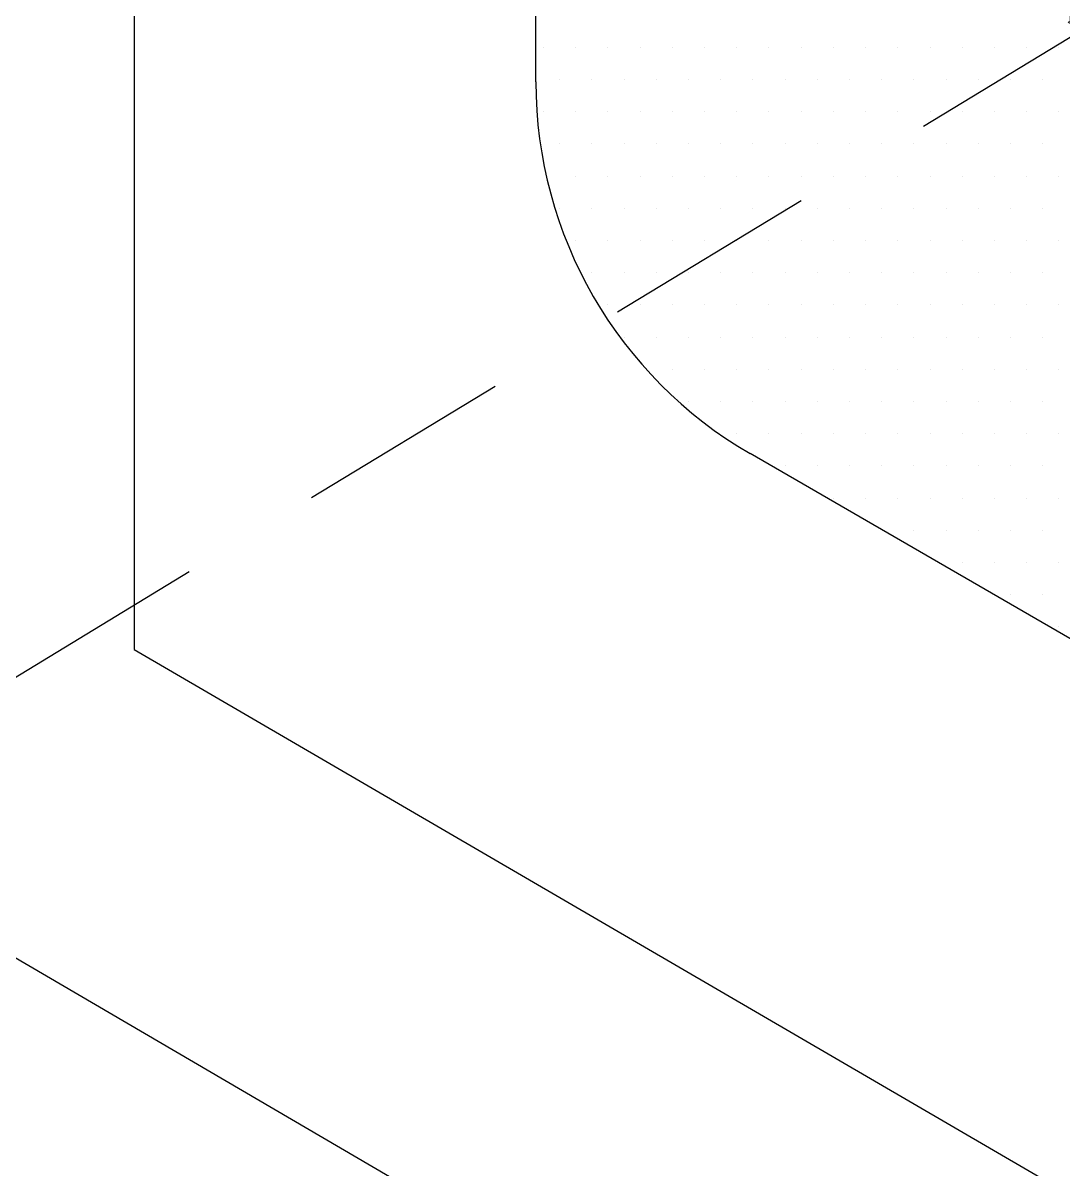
# Model space of a CAD drawing. Extents: x -1337 to 5791, y -3809 to 1769.
# Drawn here: x 628.83 to 672.42, y 1108.27 to 1156.31 of the extents above; entities that cross this region are included whole.
import ezdxf

# ---------------------------------------------------------------- set-up
doc = ezdxf.new("R2010")
doc.units = 0
doc.header["$MEASUREMENT"] = 0
doc.linetypes.add('AI-Linetype-49', pattern=[15, 9, -6])
for name, color, linetype, lineweight in [('.ATI-HATCH', 7, 'Continuous', 0), ('G-ANNO-TTLB', 7, 'Continuous', 0), ('TYVEK', 7, 'Continuous', 0), ('WALL SCRATCH', 7, 'Continuous', 0)]:
    doc.layers.add(name, color=color, linetype=linetype, lineweight=lineweight)

# ---------------------------------------------------------------- blocks, each defined once
blk = doc.blocks.new('Block_88')
at = {"layer": '.ATI-HATCH'}
blk.add_open_spline([(699.603, 1114.952), (699.603, 1114.952), (728.372, 1098.309), (728.372, 1098.309), (728.372, 1098.309), (754.437, 1083.231), (754.437, 1083.231), (763.042, 1078.253), (774.053, 1081.193), (779.031, 1089.798), (780.616, 1092.538), (781.45, 1095.647), (781.45, 1098.812), (781.45, 1098.812), (781.45, 1132.236), (781.45, 1132.236), (781.45, 1132.236), (755.39, 1147.158), (755.39, 1147.158), (755.39, 1147.158), (755.39, 1147.146), (755.39, 1147.146), (755.39, 1147.146), (755.39, 1108.468), (755.39, 1108.468), (755.39, 1108.468), (728.372, 1124.097), (728.372, 1124.097), (728.372, 1124.097), (672.633, 1156.342), (672.633, 1156.342), (672.633, 1156.342), (672.719, 1156.39), (672.719, 1156.39), (672.719, 1156.39), (672.719, 1184.608), (672.719, 1184.608), (672.719, 1184.608), (650.324, 1197.447), (650.324, 1197.447), (650.324, 1197.447), (650.324, 1153.841), (650.324, 1153.841), (650.324, 1147.416), (653.749, 1141.478), (659.311, 1138.26), (659.311, 1138.26), (699.603, 1114.952), (699.603, 1114.952)], degree=3, knots=[0, 0, 0, 0, 1, 1, 1, 2, 2, 2, 3, 3, 3, 4, 4, 4, 5, 5, 5, 6, 6, 6, 7, 7, 7, 8, 8, 8, 9, 9, 9, 10, 10, 10, 11, 11, 11, 12, 12, 12, 13, 13, 13, 14, 14, 14, 15, 15, 15, 16, 16, 16, 16], dxfattribs=at)
at = {"layer": '.ATI-HATCH', "color": 8, "lineweight": 0, "true_color": 0x808080}
for points in [[(650.645, 1155.293), (650.645, 1155.293), (650.645, 1155.293), (650.645, 1155.293)], [(651.995, 1155.293), (651.995, 1155.293), (651.995, 1155.293), (651.995, 1155.293)], [(653.345, 1155.293), (653.345, 1155.293), (653.345, 1155.293), (653.345, 1155.293)], [(654.695, 1155.293), (654.695, 1155.293), (654.695, 1155.293), (654.695, 1155.293)], [(656.045, 1155.293), (656.045, 1155.293), (656.045, 1155.293), (656.045, 1155.293)], [(657.395, 1155.293), (657.395, 1155.293), (657.395, 1155.293), (657.395, 1155.293)], [(658.745, 1155.293), (658.745, 1155.293), (658.745, 1155.293), (658.745, 1155.293)], [(660.095, 1155.293), (660.095, 1155.293), (660.095, 1155.293), (660.095, 1155.293)], [(661.445, 1155.293), (661.445, 1155.293), (661.445, 1155.293), (661.445, 1155.293)], [(662.795, 1155.293), (662.795, 1155.293), (662.795, 1155.293), (662.795, 1155.293)], [(664.145, 1155.293), (664.145, 1155.293), (664.145, 1155.293), (664.145, 1155.293)], [(665.495, 1155.293), (665.495, 1155.293), (665.495, 1155.293), (665.495, 1155.293)], [(666.845, 1155.293), (666.845, 1155.293), (666.845, 1155.293), (666.845, 1155.293)], [(668.195, 1155.293), (668.195, 1155.293), (668.195, 1155.293), (668.195, 1155.293)], [(669.545, 1155.293), (669.545, 1155.293), (669.545, 1155.293), (669.545, 1155.293)], [(670.895, 1155.293), (670.895, 1155.293), (670.895, 1155.293), (670.895, 1155.293)], [(672.245, 1155.293), (672.245, 1155.293), (672.245, 1155.293), (672.245, 1155.293)], [(651.32, 1153.943), (651.32, 1153.943), (651.32, 1153.943), (651.32, 1153.943)], [(652.67, 1153.943), (652.67, 1153.943), (652.67, 1153.943), (652.67, 1153.943)], [(654.02, 1153.943), (654.02, 1153.943), (654.02, 1153.943), (654.02, 1153.943)], [(655.37, 1153.943), (655.37, 1153.943), (655.37, 1153.943), (655.37, 1153.943)], [(656.72, 1153.943), (656.72, 1153.943), (656.72, 1153.943), (656.72, 1153.943)], [(658.07, 1153.943), (658.07, 1153.943), (658.07, 1153.943), (658.07, 1153.943)], [(659.42, 1153.943), (659.42, 1153.943), (659.42, 1153.943), (659.42, 1153.943)], [(660.77, 1153.943), (660.77, 1153.943), (660.77, 1153.943), (660.77, 1153.943)], [(662.12, 1153.943), (662.12, 1153.943), (662.12, 1153.943), (662.12, 1153.943)], [(663.47, 1153.943), (663.47, 1153.943), (663.47, 1153.943), (663.47, 1153.943)], [(664.82, 1153.943), (664.82, 1153.943), (664.82, 1153.943), (664.82, 1153.943)], [(666.17, 1153.943), (666.17, 1153.943), (666.17, 1153.943), (666.17, 1153.943)], [(667.52, 1153.943), (667.52, 1153.943), (667.52, 1153.943), (667.52, 1153.943)], [(668.87, 1153.943), (668.87, 1153.943), (668.87, 1153.943), (668.87, 1153.943)], [(670.22, 1153.943), (670.22, 1153.943), (670.22, 1153.943), (670.22, 1153.943)], [(671.57, 1153.943), (671.57, 1153.943), (671.57, 1153.943), (671.57, 1153.943)], [(650.645, 1152.593), (650.645, 1152.593), (650.645, 1152.593), (650.645, 1152.593)], [(651.995, 1152.593), (651.995, 1152.593), (651.995, 1152.593), (651.995, 1152.593)], [(653.345, 1152.593), (653.345, 1152.593), (653.345, 1152.593), (653.345, 1152.593)], [(654.695, 1152.593), (654.695, 1152.593), (654.695, 1152.593), (654.695, 1152.593)], [(656.045, 1152.593), (656.045, 1152.593), (656.045, 1152.593), (656.045, 1152.593)], [(657.395, 1152.593), (657.395, 1152.593), (657.395, 1152.593), (657.395, 1152.593)], [(658.745, 1152.593), (658.745, 1152.593), (658.745, 1152.593), (658.745, 1152.593)], [(660.095, 1152.593), (660.095, 1152.593), (660.095, 1152.593), (660.095, 1152.593)], [(661.445, 1152.593), (661.445, 1152.593), (661.445, 1152.593), (661.445, 1152.593)], [(662.795, 1152.593), (662.795, 1152.593), (662.795, 1152.593), (662.795, 1152.593)], [(664.145, 1152.593), (664.145, 1152.593), (664.145, 1152.593), (664.145, 1152.593)], [(665.495, 1152.593), (665.495, 1152.593), (665.495, 1152.593), (665.495, 1152.593)], [(666.845, 1152.593), (666.845, 1152.593), (666.845, 1152.593), (666.845, 1152.593)], [(668.195, 1152.593), (668.195, 1152.593), (668.195, 1152.593), (668.195, 1152.593)], [(669.545, 1152.593), (669.545, 1152.593), (669.545, 1152.593), (669.545, 1152.593)], [(670.895, 1152.593), (670.895, 1152.593), (670.895, 1152.593), (670.895, 1152.593)], [(672.245, 1152.593), (672.245, 1152.593), (672.245, 1152.593), (672.245, 1152.593)], [(651.32, 1151.243), (651.32, 1151.243), (651.32, 1151.243), (651.32, 1151.243)], [(652.67, 1151.243), (652.67, 1151.243), (652.67, 1151.243), (652.67, 1151.243)], [(654.02, 1151.243), (654.02, 1151.243), (654.02, 1151.243), (654.02, 1151.243)], [(655.37, 1151.243), (655.37, 1151.243), (655.37, 1151.243), (655.37, 1151.243)], [(656.72, 1151.243), (656.72, 1151.243), (656.72, 1151.243), (656.72, 1151.243)], [(658.07, 1151.243), (658.07, 1151.243), (658.07, 1151.243), (658.07, 1151.243)], [(659.42, 1151.243), (659.42, 1151.243), (659.42, 1151.243), (659.42, 1151.243)], [(660.77, 1151.243), (660.77, 1151.243), (660.77, 1151.243), (660.77, 1151.243)], [(662.12, 1151.243), (662.12, 1151.243), (662.12, 1151.243), (662.12, 1151.243)], [(663.47, 1151.243), (663.47, 1151.243), (663.47, 1151.243), (663.47, 1151.243)], [(664.82, 1151.243), (664.82, 1151.243), (664.82, 1151.243), (664.82, 1151.243)], [(666.17, 1151.243), (666.17, 1151.243), (666.17, 1151.243), (666.17, 1151.243)], [(667.52, 1151.243), (667.52, 1151.243), (667.52, 1151.243), (667.52, 1151.243)], [(668.87, 1151.243), (668.87, 1151.243), (668.87, 1151.243), (668.87, 1151.243)], [(670.22, 1151.243), (670.22, 1151.243), (670.22, 1151.243), (670.22, 1151.243)], [(671.57, 1151.243), (671.57, 1151.243), (671.57, 1151.243), (671.57, 1151.243)], [(651.995, 1149.893), (651.995, 1149.893), (651.995, 1149.893), (651.995, 1149.893)], [(653.345, 1149.893), (653.345, 1149.893), (653.345, 1149.893), (653.345, 1149.893)], [(654.695, 1149.893), (654.695, 1149.893), (654.695, 1149.893), (654.695, 1149.893)], [(656.045, 1149.893), (656.045, 1149.893), (656.045, 1149.893), (656.045, 1149.893)], [(657.395, 1149.893), (657.395, 1149.893), (657.395, 1149.893), (657.395, 1149.893)], [(658.745, 1149.893), (658.745, 1149.893), (658.745, 1149.893), (658.745, 1149.893)], [(660.095, 1149.893), (660.095, 1149.893), (660.095, 1149.893), (660.095, 1149.893)], [(661.445, 1149.893), (661.445, 1149.893), (661.445, 1149.893), (661.445, 1149.893)], [(662.795, 1149.893), (662.795, 1149.893), (662.795, 1149.893), (662.795, 1149.893)], [(664.145, 1149.893), (664.145, 1149.893), (664.145, 1149.893), (664.145, 1149.893)], [(665.495, 1149.893), (665.495, 1149.893), (665.495, 1149.893), (665.495, 1149.893)], [(666.845, 1149.893), (666.845, 1149.893), (666.845, 1149.893), (666.845, 1149.893)], [(668.195, 1149.893), (668.195, 1149.893), (668.195, 1149.893), (668.195, 1149.893)], [(669.545, 1149.893), (669.545, 1149.893), (669.545, 1149.893), (669.545, 1149.893)], [(670.895, 1149.893), (670.895, 1149.893), (670.895, 1149.893), (670.895, 1149.893)], [(672.245, 1149.893), (672.245, 1149.893), (672.245, 1149.893), (672.245, 1149.893)], [(651.32, 1148.543), (651.32, 1148.543), (651.32, 1148.543), (651.32, 1148.543)], [(652.67, 1148.543), (652.67, 1148.543), (652.67, 1148.543), (652.67, 1148.543)], [(654.02, 1148.543), (654.02, 1148.543), (654.02, 1148.543), (654.02, 1148.543)], [(655.37, 1148.543), (655.37, 1148.543), (655.37, 1148.543), (655.37, 1148.543)], [(656.72, 1148.543), (656.72, 1148.543), (656.72, 1148.543), (656.72, 1148.543)], [(658.07, 1148.543), (658.07, 1148.543), (658.07, 1148.543), (658.07, 1148.543)], [(659.42, 1148.543), (659.42, 1148.543), (659.42, 1148.543), (659.42, 1148.543)], [(660.77, 1148.543), (660.77, 1148.543), (660.77, 1148.543), (660.77, 1148.543)], [(662.12, 1148.543), (662.12, 1148.543), (662.12, 1148.543), (662.12, 1148.543)], [(663.47, 1148.543), (663.47, 1148.543), (663.47, 1148.543), (663.47, 1148.543)], [(664.82, 1148.543), (664.82, 1148.543), (664.82, 1148.543), (664.82, 1148.543)], [(666.17, 1148.543), (666.17, 1148.543), (666.17, 1148.543), (666.17, 1148.543)], [(667.52, 1148.543), (667.52, 1148.543), (667.52, 1148.543), (667.52, 1148.543)], [(668.87, 1148.543), (668.87, 1148.543), (668.87, 1148.543), (668.87, 1148.543)], [(670.22, 1148.543), (670.22, 1148.543), (670.22, 1148.543), (670.22, 1148.543)], [(671.57, 1148.543), (671.57, 1148.543), (671.57, 1148.543), (671.57, 1148.543)], [(651.995, 1147.193), (651.995, 1147.193), (651.995, 1147.193), (651.995, 1147.193)], [(653.345, 1147.193), (653.345, 1147.193), (653.345, 1147.193), (653.345, 1147.193)], [(654.695, 1147.193), (654.695, 1147.193), (654.695, 1147.193), (654.695, 1147.193)], [(656.045, 1147.193), (656.045, 1147.193), (656.045, 1147.193), (656.045, 1147.193)], [(657.395, 1147.193), (657.395, 1147.193), (657.395, 1147.193), (657.395, 1147.193)], [(658.745, 1147.193), (658.745, 1147.193), (658.745, 1147.193), (658.745, 1147.193)], [(660.095, 1147.193), (660.095, 1147.193), (660.095, 1147.193), (660.095, 1147.193)], [(661.445, 1147.193), (661.445, 1147.193), (661.445, 1147.193), (661.445, 1147.193)], [(662.795, 1147.193), (662.795, 1147.193), (662.795, 1147.193), (662.795, 1147.193)], [(664.145, 1147.193), (664.145, 1147.193), (664.145, 1147.193), (664.145, 1147.193)], [(665.495, 1147.193), (665.495, 1147.193), (665.495, 1147.193), (665.495, 1147.193)], [(666.845, 1147.193), (666.845, 1147.193), (666.845, 1147.193), (666.845, 1147.193)], [(668.195, 1147.193), (668.195, 1147.193), (668.195, 1147.193), (668.195, 1147.193)], [(669.545, 1147.193), (669.545, 1147.193), (669.545, 1147.193), (669.545, 1147.193)], [(670.895, 1147.193), (670.895, 1147.193), (670.895, 1147.193), (670.895, 1147.193)], [(672.245, 1147.193), (672.245, 1147.193), (672.245, 1147.193), (672.245, 1147.193)], [(652.67, 1145.843), (652.67, 1145.843), (652.67, 1145.843), (652.67, 1145.843)], [(654.02, 1145.843), (654.02, 1145.843), (654.02, 1145.843), (654.02, 1145.843)], [(655.37, 1145.843), (655.37, 1145.843), (655.37, 1145.843), (655.37, 1145.843)], [(656.72, 1145.843), (656.72, 1145.843), (656.72, 1145.843), (656.72, 1145.843)], [(658.07, 1145.843), (658.07, 1145.843), (658.07, 1145.843), (658.07, 1145.843)], [(659.42, 1145.843), (659.42, 1145.843), (659.42, 1145.843), (659.42, 1145.843)], [(660.77, 1145.843), (660.77, 1145.843), (660.77, 1145.843), (660.77, 1145.843)], [(662.12, 1145.843), (662.12, 1145.843), (662.12, 1145.843), (662.12, 1145.843)], [(663.47, 1145.843), (663.47, 1145.843), (663.47, 1145.843), (663.47, 1145.843)], [(664.82, 1145.843), (664.82, 1145.843), (664.82, 1145.843), (664.82, 1145.843)], [(666.17, 1145.843), (666.17, 1145.843), (666.17, 1145.843), (666.17, 1145.843)], [(667.52, 1145.843), (667.52, 1145.843), (667.52, 1145.843), (667.52, 1145.843)], [(668.87, 1145.843), (668.87, 1145.843), (668.87, 1145.843), (668.87, 1145.843)], [(670.22, 1145.843), (670.22, 1145.843), (670.22, 1145.843), (670.22, 1145.843)], [(671.57, 1145.843), (671.57, 1145.843), (671.57, 1145.843), (671.57, 1145.843)], [(653.345, 1144.493), (653.345, 1144.493), (653.345, 1144.493), (653.345, 1144.493)], [(654.695, 1144.493), (654.695, 1144.493), (654.695, 1144.493), (654.695, 1144.493)], [(656.045, 1144.493), (656.045, 1144.493), (656.045, 1144.493), (656.045, 1144.493)], [(657.395, 1144.493), (657.395, 1144.493), (657.395, 1144.493), (657.395, 1144.493)], [(658.745, 1144.493), (658.745, 1144.493), (658.745, 1144.493), (658.745, 1144.493)], [(660.095, 1144.493), (660.095, 1144.493), (660.095, 1144.493), (660.095, 1144.493)], [(661.445, 1144.493), (661.445, 1144.493), (661.445, 1144.493), (661.445, 1144.493)], [(662.795, 1144.493), (662.795, 1144.493), (662.795, 1144.493), (662.795, 1144.493)], [(664.145, 1144.493), (664.145, 1144.493), (664.145, 1144.493), (664.145, 1144.493)], [(665.495, 1144.493), (665.495, 1144.493), (665.495, 1144.493), (665.495, 1144.493)], [(666.845, 1144.493), (666.845, 1144.493), (666.845, 1144.493), (666.845, 1144.493)], [(668.195, 1144.493), (668.195, 1144.493), (668.195, 1144.493), (668.195, 1144.493)], [(669.545, 1144.493), (669.545, 1144.493), (669.545, 1144.493), (669.545, 1144.493)], [(670.895, 1144.493), (670.895, 1144.493), (670.895, 1144.493), (670.895, 1144.493)], [(672.245, 1144.493), (672.245, 1144.493), (672.245, 1144.493), (672.245, 1144.493)], [(654.02, 1143.143), (654.02, 1143.143), (654.02, 1143.143), (654.02, 1143.143)], [(655.37, 1143.143), (655.37, 1143.143), (655.37, 1143.143), (655.37, 1143.143)], [(656.72, 1143.143), (656.72, 1143.143), (656.72, 1143.143), (656.72, 1143.143)], [(658.07, 1143.143), (658.07, 1143.143), (658.07, 1143.143), (658.07, 1143.143)], [(659.42, 1143.143), (659.42, 1143.143), (659.42, 1143.143), (659.42, 1143.143)], [(660.77, 1143.143), (660.77, 1143.143), (660.77, 1143.143), (660.77, 1143.143)], [(662.12, 1143.143), (662.12, 1143.143), (662.12, 1143.143), (662.12, 1143.143)], [(663.47, 1143.143), (663.47, 1143.143), (663.47, 1143.143), (663.47, 1143.143)], [(664.82, 1143.143), (664.82, 1143.143), (664.82, 1143.143), (664.82, 1143.143)], [(666.17, 1143.143), (666.17, 1143.143), (666.17, 1143.143), (666.17, 1143.143)], [(667.52, 1143.143), (667.52, 1143.143), (667.52, 1143.143), (667.52, 1143.143)], [(668.87, 1143.143), (668.87, 1143.143), (668.87, 1143.143), (668.87, 1143.143)], [(670.22, 1143.143), (670.22, 1143.143), (670.22, 1143.143), (670.22, 1143.143)], [(671.57, 1143.143), (671.57, 1143.143), (671.57, 1143.143), (671.57, 1143.143)], [(656.045, 1141.793), (656.045, 1141.793), (656.045, 1141.793), (656.045, 1141.793)], [(657.395, 1141.793), (657.395, 1141.793), (657.395, 1141.793), (657.395, 1141.793)], [(658.745, 1141.793), (658.745, 1141.793), (658.745, 1141.793), (658.745, 1141.793)], [(660.095, 1141.793), (660.095, 1141.793), (660.095, 1141.793), (660.095, 1141.793)], [(661.445, 1141.793), (661.445, 1141.793), (661.445, 1141.793), (661.445, 1141.793)], [(662.795, 1141.793), (662.795, 1141.793), (662.795, 1141.793), (662.795, 1141.793)], [(664.145, 1141.793), (664.145, 1141.793), (664.145, 1141.793), (664.145, 1141.793)], [(665.495, 1141.793), (665.495, 1141.793), (665.495, 1141.793), (665.495, 1141.793)], [(666.845, 1141.793), (666.845, 1141.793), (666.845, 1141.793), (666.845, 1141.793)], [(668.195, 1141.793), (668.195, 1141.793), (668.195, 1141.793), (668.195, 1141.793)], [(669.545, 1141.793), (669.545, 1141.793), (669.545, 1141.793), (669.545, 1141.793)], [(670.895, 1141.793), (670.895, 1141.793), (670.895, 1141.793), (670.895, 1141.793)], [(672.245, 1141.793), (672.245, 1141.793), (672.245, 1141.793), (672.245, 1141.793)], [(656.72, 1140.443), (656.72, 1140.443), (656.72, 1140.443), (656.72, 1140.443)], [(658.07, 1140.443), (658.07, 1140.443), (658.07, 1140.443), (658.07, 1140.443)], [(659.42, 1140.443), (659.42, 1140.443), (659.42, 1140.443), (659.42, 1140.443)], [(660.77, 1140.443), (660.77, 1140.443), (660.77, 1140.443), (660.77, 1140.443)], [(662.12, 1140.443), (662.12, 1140.443), (662.12, 1140.443), (662.12, 1140.443)], [(663.47, 1140.443), (663.47, 1140.443), (663.47, 1140.443), (663.47, 1140.443)], [(664.82, 1140.443), (664.82, 1140.443), (664.82, 1140.443), (664.82, 1140.443)], [(666.17, 1140.443), (666.17, 1140.443), (666.17, 1140.443), (666.17, 1140.443)], [(667.52, 1140.443), (667.52, 1140.443), (667.52, 1140.443), (667.52, 1140.443)], [(668.87, 1140.443), (668.87, 1140.443), (668.87, 1140.443), (668.87, 1140.443)], [(670.22, 1140.443), (670.22, 1140.443), (670.22, 1140.443), (670.22, 1140.443)], [(671.57, 1140.443), (671.57, 1140.443), (671.57, 1140.443), (671.57, 1140.443)], [(658.745, 1139.093), (658.745, 1139.093), (658.745, 1139.093), (658.745, 1139.093)], [(660.095, 1139.093), (660.095, 1139.093), (660.095, 1139.093), (660.095, 1139.093)], [(661.445, 1139.093), (661.445, 1139.093), (661.445, 1139.093), (661.445, 1139.093)], [(662.795, 1139.093), (662.795, 1139.093), (662.795, 1139.093), (662.795, 1139.093)], [(664.145, 1139.093), (664.145, 1139.093), (664.145, 1139.093), (664.145, 1139.093)], [(665.495, 1139.093), (665.495, 1139.093), (665.495, 1139.093), (665.495, 1139.093)], [(666.845, 1139.093), (666.845, 1139.093), (666.845, 1139.093), (666.845, 1139.093)], [(668.195, 1139.093), (668.195, 1139.093), (668.195, 1139.093), (668.195, 1139.093)], [(669.545, 1139.093), (669.545, 1139.093), (669.545, 1139.093), (669.545, 1139.093)], [(670.895, 1139.093), (670.895, 1139.093), (670.895, 1139.093), (670.895, 1139.093)], [(672.245, 1139.093), (672.245, 1139.093), (672.245, 1139.093), (672.245, 1139.093)], [(660.77, 1137.743), (660.77, 1137.743), (660.77, 1137.743), (660.77, 1137.743)], [(662.12, 1137.743), (662.12, 1137.743), (662.12, 1137.743), (662.12, 1137.743)], [(663.47, 1137.743), (663.47, 1137.743), (663.47, 1137.743), (663.47, 1137.743)], [(664.82, 1137.743), (664.82, 1137.743), (664.82, 1137.743), (664.82, 1137.743)], [(666.17, 1137.743), (666.17, 1137.743), (666.17, 1137.743), (666.17, 1137.743)], [(667.52, 1137.743), (667.52, 1137.743), (667.52, 1137.743), (667.52, 1137.743)], [(668.87, 1137.743), (668.87, 1137.743), (668.87, 1137.743), (668.87, 1137.743)], [(670.22, 1137.743), (670.22, 1137.743), (670.22, 1137.743), (670.22, 1137.743)], [(671.57, 1137.743), (671.57, 1137.743), (671.57, 1137.743), (671.57, 1137.743)], [(662.795, 1136.393), (662.795, 1136.393), (662.795, 1136.393), (662.795, 1136.393)], [(664.145, 1136.393), (664.145, 1136.393), (664.145, 1136.393), (664.145, 1136.393)], [(665.495, 1136.393), (665.495, 1136.393), (665.495, 1136.393), (665.495, 1136.393)], [(666.845, 1136.393), (666.845, 1136.393), (666.845, 1136.393), (666.845, 1136.393)], [(668.195, 1136.393), (668.195, 1136.393), (668.195, 1136.393), (668.195, 1136.393)], [(669.545, 1136.393), (669.545, 1136.393), (669.545, 1136.393), (669.545, 1136.393)], [(670.895, 1136.393), (670.895, 1136.393), (670.895, 1136.393), (670.895, 1136.393)], [(672.245, 1136.393), (672.245, 1136.393), (672.245, 1136.393), (672.245, 1136.393)], [(666.17, 1135.043), (666.17, 1135.043), (666.17, 1135.043), (666.17, 1135.043)], [(667.52, 1135.043), (667.52, 1135.043), (667.52, 1135.043), (667.52, 1135.043)], [(668.87, 1135.043), (668.87, 1135.043), (668.87, 1135.043), (668.87, 1135.043)], [(670.22, 1135.043), (670.22, 1135.043), (670.22, 1135.043), (670.22, 1135.043)], [(671.57, 1135.043), (671.57, 1135.043), (671.57, 1135.043), (671.57, 1135.043)], [(668.195, 1133.693), (668.195, 1133.693), (668.195, 1133.693), (668.195, 1133.693)], [(669.545, 1133.693), (669.545, 1133.693), (669.545, 1133.693), (669.545, 1133.693)], [(670.895, 1133.693), (670.895, 1133.693), (670.895, 1133.693), (670.895, 1133.693)], [(672.245, 1133.693), (672.245, 1133.693), (672.245, 1133.693), (672.245, 1133.693)], [(670.22, 1132.343), (670.22, 1132.343), (670.22, 1132.343), (670.22, 1132.343)], [(671.57, 1132.343), (671.57, 1132.343), (671.57, 1132.343), (671.57, 1132.343)], [(672.245, 1130.993), (672.245, 1130.993), (672.245, 1130.993), (672.245, 1130.993)]]:
    blk.add_open_spline(points, degree=3, dxfattribs=at)

msp = doc.modelspace()

# ---------------------------------------------------------------- hatches: boundary and pattern name
at = {"layer": 'G-ANNO-TTLB', "true_color": 0xff00ff, "transparency": 33554687}
h = msp.add_hatch(color=6, dxfattribs=at)
edge = h.paths.add_edge_path()
edge.add_spline(control_points=[(1773.018, -796.5), (1773.018, -796.5), (-1156.5, -796.5), (-1156.5, -796.5), (-1156.5, -796.5), (-1156.5, 1660.5), (-1156.5, 1660.5), (-1156.5, 1660.5), (1773.018, 1660.5), (1773.018, 1660.5), (1773.018, 1660.5), (1773.018, -796.5), (1773.018, -796.5)], knot_values=[0, 0, 0, 0, 1, 1, 1, 2, 2, 2, 3, 3, 3, 4, 4, 4, 4], degree=3, periodic=0)
edge = h.paths.add_edge_path()
edge.add_spline(control_points=[(-1147.5, 1651.5), (-1147.5, 1651.5), (-1147.5, -787.5), (-1147.5, -787.5), (-1147.5, -787.5), (1764.018, -787.5), (1764.018, -787.5), (1764.018, -787.5), (1764.018, 1651.5), (1764.018, 1651.5), (1764.018, 1651.5), (-1147.5, 1651.5), (-1147.5, 1651.5)], knot_values=[0, 0, 0, 0, 1, 1, 1, 2, 2, 2, 3, 3, 3, 4, 4, 4, 4], degree=3, periodic=0)
edge.add_line((-1147.5, 1651.5), (-1147.5, 1651.5))

# ---------------------------------------------------------------- linework, layer by layer
at = {"layer": 'G-ANNO-TTLB'}
for points in [[(1773.018, -796.5), (1773.018, -796.5), (-1156.5, -796.5), (-1156.5, -796.5), (-1156.5, -796.5), (-1156.5, 1660.5), (-1156.5, 1660.5), (-1156.5, 1660.5), (1773.018, 1660.5), (1773.018, 1660.5), (1773.018, 1660.5), (1773.018, -796.5), (1773.018, -796.5)], [(-1147.5, 1651.5), (-1147.5, 1651.5), (-1147.5, -787.5), (-1147.5, -787.5), (-1147.5, -787.5), (1764.018, -787.5), (1764.018, -787.5), (1764.018, -787.5), (1764.018, 1651.5), (1764.018, 1651.5), (1764.018, 1651.5), (-1147.5, 1651.5), (-1147.5, 1651.5)]]:
    msp.add_open_spline(points, degree=3, knots=[0, 0, 0, 0, 1, 1, 1, 2, 2, 2, 3, 3, 3, 4, 4, 4, 4], dxfattribs=at)
at = {"layer": 'TYVEK', "color": 4, "lineweight": 25, "true_color": 0x00ffff}
for p, q in [((650.324, 1153.841), (650.324, 1197.447)), ((699.603, 1114.952), (659.311, 1138.26))]:
    msp.add_line(p, q, dxfattribs=at)
at = {"layer": 'TYVEK', "color": 18, "linetype": 'AI-Linetype-49', "lineweight": 25, "true_color": 0x000000}
msp.add_line((674.27, 1156.643), (616.423, 1121.543), dxfattribs=at)
at = {"layer": 'TYVEK', "color": 1, "lineweight": 25, "true_color": 0xff0000}
msp.add_line((618.728, 1122.852), (652.056, 1103.362), dxfattribs=at)
at = {"layer": 'TYVEK', "color": 4, "lineweight": 25, "true_color": 0x00ffff}
msp.add_open_spline([(650.324, 1153.841), (650.324, 1147.416), (653.749, 1141.478), (659.311, 1138.26)], degree=3, dxfattribs=at)
at = {"layer": 'WALL SCRATCH', "color": 18, "lineweight": 25, "true_color": 0x000000}
for p, q in [((633.494, 1187.077), (633.494, 1130.05)), ((633.494, 1130.05), (803.295, 1031.116))]:
    msp.add_line(p, q, dxfattribs=at)
msp.add_lwpolyline([(633.485, 1137.553)], dxfattribs=at)
at = {"layer": 'WALL SCRATCH', "color": 1, "lineweight": 25, "true_color": 0xff0000}
for points in [[(633.485, 1135.289)], [(670.336, 1113.297)]]:
    msp.add_lwpolyline(points, dxfattribs=at)

# ---------------------------------------------------------------- block references
at = {"layer": '.ATI-HATCH'}
msp.add_blockref('Block_88', (0, 0), dxfattribs=at)

doc.saveas('drawing.dxf')
